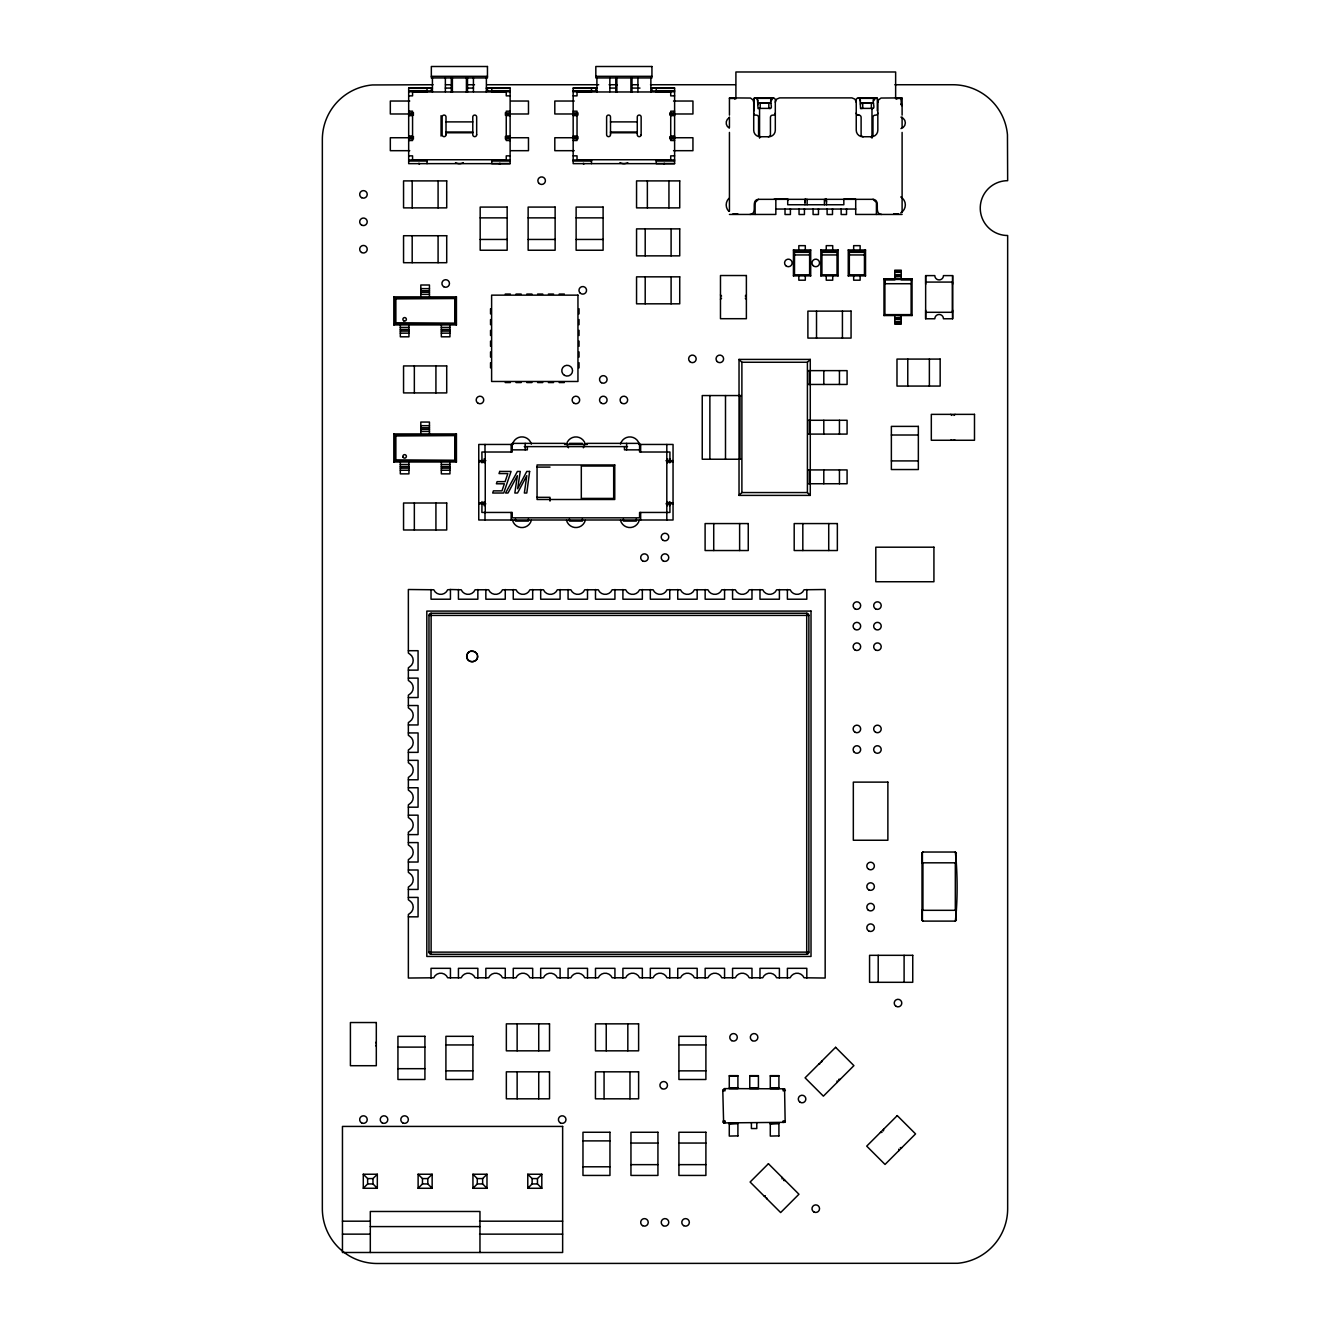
<?xml version="1.0" encoding="UTF-8"?>
<svg xmlns="http://www.w3.org/2000/svg" width="1330" height="1330" viewBox="0 0 1330 1330"><rect width="100%" height="100%" fill="white"/><g stroke="black" fill="none" stroke-linecap="round" stroke-linejoin="round"><path stroke-width="1.5" d="M925.647 318.768L925.647 275.609L934.807 275.609A4.323 4.323 0 0 0 939.13 279.915A4.323 4.323 0 0 0 943.452 275.609L952.629 275.609L952.629 318.768L943.452 318.768A4.323 4.323 0 0 0 939.13 314.462A4.323 4.323 0 0 0 934.807 318.768L925.647 318.768L925.663 310.139M952.596 284.238L952.629 275.609M804.983 202.01L805.265 199.118A2.161 2.161 0 0 1 805.614 198.669M770.984 101.08L773.146 97.888A2.161 2.161 0 0 1 775.307 100.049L775.307 130.257A6.484 6.484 0 0 1 768.823 136.741L760.195 136.741A6.484 6.484 0 0 1 753.711 130.257L753.711 100.049A2.161 2.161 0 0 1 755.872 97.888L773.146 97.888L755.872 97.888L772.314 98.004C767.693 99.567 774.825 110.207 768.823 108.295L768.823 103.058L758.034 103.158M873.511 101.08L875.672 97.888A2.161 2.161 0 0 1 877.833 100.049L877.833 130.257A6.484 6.484 0 0 1 871.35 136.741L862.721 136.741A6.484 6.484 0 0 1 856.237 130.257L856.237 100.049A2.161 2.161 0 0 1 858.399 97.888L875.672 97.888L858.399 97.888L874.841 98.004C870.236 99.567 877.351 110.207 871.35 108.295L871.35 103.058L860.56 103.158M911.116 283.722L911.432 279.45L884.6 279.45L884.899 283.722L911.116 283.722L911.116 314.628L912.048 315.543L883.985 315.543L883.985 278.851L912.048 278.851L912.048 315.543M477.52 655.973C478.368 664.152 464.719 662.938 466.913 655.092C468.709 647.161 481.294 652.598 476.655 659.364M775.307 102.194L776.57 99.152L779.613 97.888L851.932 97.888L854.974 99.152L856.237 102.194M877.833 102.194L878.415 100.049L881.025 98.038L902.106 97.888L902.106 115.145M758.034 104.571L758.266 103.175L770.984 103.225M860.56 104.571L860.793 103.175L873.511 103.225M774.11 199.217L787.709 199.118L787.709 200.564M376.307 1041.972L375.775 1042.903M720.478 299.283L721.558 298.203M746.379 294.961L745.299 296.041M722.788 1090.251L724.434 1088.605L784.567 1088.821L785.165 1122.321L723.62 1122.919L722.788 1090.251L725.05 1090.849L724.434 1088.605M953.992 415.425L955.073 414.362M922.937 852.031L921.856 853.112L922.937 852.031L955.322 852.031C957.617 872.497 957.816 900.61 955.322 921.108L922.937 921.108L921.856 920.028L922.937 921.108M723.404 1090.849L725.05 1089.22M784.767 1120.891L783.137 1122.52L783.137 1120.891L785.398 1121.506M466.913 655.092L467.628 653.462M821.857 1061.041L821.591 1062.088M837.135 1082.421L837.135 1080.891M782.156 1178.978L782.156 1177.449M883.502 1129.336L883.502 1130.866M898.764 1150.699L898.764 1149.187M804.983 199.583L804.983 204.737M393.83 324.919L395.858 322.907L395.858 298.884L393.83 296.873L393.83 324.919L456.439 324.919L456.439 296.873L393.83 296.873M395.858 298.884L454.777 298.535L456.439 296.873M393.83 461.992L395.858 459.964L395.858 435.957L393.83 433.929L393.83 461.992L456.439 461.992L456.439 433.929L393.83 433.929M395.858 435.957L454.777 435.592L456.439 433.929M810.702 275.875L809.621 274.795L809.621 251.054L810.702 249.974L793.428 249.974L793.428 275.875L810.702 275.875L810.702 249.974M793.428 275.875L794.509 274.795L794.509 251.054L793.428 249.974M838.116 275.875L837.036 274.795L837.036 251.054L838.116 249.974L820.843 249.974L820.843 275.875L838.116 275.875L838.116 249.974M820.843 275.875L821.923 274.795L821.923 251.054L820.843 249.974M865.531 275.875L864.45 274.795L864.45 251.054L865.531 249.974L848.257 249.974L848.257 275.875L865.531 275.875L865.531 249.974M848.257 275.875L849.338 274.795L849.338 251.054L848.257 249.974M810.269 495.392L807.41 492.549L807.41 362.259L810.269 359.416L739.031 359.416L739.031 495.392L810.269 495.392L810.269 359.416M912.048 278.851L911.116 279.766L901.042 279.766M883.985 315.543L884.899 314.628L884.899 279.766L883.985 278.851M739.031 495.392L741.891 492.549L741.891 362.259L739.031 359.416M951.682 439.715L950.75 440.263M363.29 1188.272L367.629 1183.933L367.629 1178.58L363.29 1174.24L377.321 1174.24L377.321 1188.272L363.29 1188.272L363.29 1174.24M377.321 1188.272L372.982 1183.933L372.982 1178.58L377.321 1174.24M418.119 1188.272L422.458 1183.933L422.458 1178.58L418.119 1174.24L432.15 1174.24L432.15 1188.272L418.119 1188.272L418.119 1174.24M432.15 1188.272L427.811 1183.933L427.811 1178.58L432.15 1174.24M472.948 1188.272L477.287 1183.933L477.287 1178.58L472.948 1174.24L486.98 1174.24L486.98 1188.272L472.948 1188.272L472.948 1174.24M486.98 1188.272L482.64 1183.933L482.64 1178.58L486.98 1174.24M527.777 1188.272L532.116 1183.933L532.116 1178.58L527.777 1174.24L541.809 1174.24L541.809 1188.272L527.777 1188.272L527.777 1174.24M541.809 1188.272L537.47 1183.933L537.47 1178.58L541.809 1174.24M723.62 1122.919L725.05 1122.52L725.05 1120.891L723.404 1120.891L723.021 1122.321M785.398 1090.251L783.137 1090.849L783.137 1089.22L784.567 1088.821M468.16 652.764L469.573 651.667M476.107 660.079L473.031 661.742M818.815 1064.1L819.862 1063.817M840.178 1079.361L838.648 1079.361M783.686 1180.508L785.215 1180.508M765.382 1195.77L763.852 1195.77M880.46 1132.395L881.99 1132.395M901.823 1147.657L900.294 1147.657M760.195 103.058L760.195 108.295L758.034 108.611L757.402 98.353L771.616 98.353M862.721 103.058L862.721 108.295L860.56 108.611L859.928 98.353L874.142 98.353M419.266 88.096L427.03 88.079L427.03 91.97M583.754 88.096L591.501 88.079L591.501 91.97M470.388 651.318L473.896 651.318M758.566 199.334C749.821 200.032 758.682 213.731 749.937 214.446M450.438 589.506L447.678 589.772A7.548 7.548 0 0 1 433.78 589.772L408.36 589.506L408.36 653.063L409.806 654.111A7.548 7.548 0 0 1 409.806 666.729L408.36 667.76L408.36 680.478L409.806 681.509A7.548 7.548 0 0 1 409.806 694.144L408.36 695.174L408.36 707.893L409.806 708.923A7.548 7.548 0 0 1 409.806 721.542L408.36 722.589L408.36 735.307L409.806 736.338A7.548 7.548 0 0 1 409.806 748.956L408.36 750.004L408.36 762.722L409.806 763.753A7.548 7.548 0 0 1 409.806 776.371L408.36 777.418L408.36 790.136L409.806 791.167A7.548 7.548 0 0 1 409.806 803.786L408.36 804.833L408.36 817.551L409.806 818.582A7.548 7.548 0 0 1 409.806 831.2L408.36 832.231L408.36 844.949L409.806 845.996A7.548 7.548 0 0 1 409.806 858.615L408.36 859.646L408.36 872.364L409.806 873.411A7.548 7.548 0 0 1 409.806 886.029L408.36 887.06L408.36 899.778L409.806 900.826A7.548 7.548 0 0 1 409.806 913.444L408.36 914.475L408.36 978.032L433.78 977.783A7.548 7.548 0 0 1 447.678 977.783L461.194 977.783A7.548 7.548 0 0 1 475.093 977.783L488.609 977.783A7.548 7.548 0 0 1 502.507 977.783L516.023 977.783A7.548 7.548 0 0 1 529.922 977.783L543.438 977.783A7.548 7.548 0 0 1 557.337 977.783L570.853 977.783A7.548 7.548 0 0 1 584.751 977.783L598.267 977.783A7.548 7.548 0 0 1 612.166 977.783L625.665 977.783A7.548 7.548 0 0 1 639.58 977.783L653.08 977.783A7.548 7.548 0 0 1 666.978 977.783L680.495 977.783A7.548 7.548 0 0 1 694.393 977.783L707.909 977.783A7.548 7.548 0 0 1 721.808 977.783L735.324 977.783A7.548 7.548 0 0 1 749.222 977.783L762.738 977.783A7.548 7.548 0 0 1 776.637 977.783L790.153 977.783A7.548 7.548 0 0 1 804.052 977.783L825.165 978.032L825.165 589.506L804.052 589.772A7.548 7.548 0 0 1 790.153 589.772L776.637 589.772A7.548 7.548 0 0 1 762.738 589.772L749.222 589.772A7.548 7.548 0 0 1 735.324 589.772L721.808 589.772A7.548 7.548 0 0 1 707.909 589.772L694.393 589.772A7.548 7.548 0 0 1 680.495 589.772L666.978 589.772A7.548 7.548 0 0 1 653.08 589.772L639.58 589.772A7.548 7.548 0 0 1 625.665 589.772L612.166 589.772A7.548 7.548 0 0 1 598.267 589.772L584.751 589.772A7.548 7.548 0 0 1 570.853 589.772L557.337 589.772A7.548 7.548 0 0 1 543.438 589.772L529.922 589.772A7.548 7.548 0 0 1 516.023 589.772L502.507 589.772A7.548 7.548 0 0 1 488.609 589.772L475.093 589.772A7.548 7.548 0 0 1 461.194 589.772L450.438 589.506L450.438 599.215L431.02 599.215L431.02 589.506M737.901 1087.691L729.272 1088.239L737.901 1088.605L737.901 1075.654L729.272 1075.654L729.272 1088.605L737.901 1088.239M758.416 1087.691L749.771 1088.239L758.416 1088.605L758.416 1075.654L749.771 1075.654L749.771 1088.605L758.416 1088.239M778.914 1087.691L770.286 1088.239L778.914 1088.605L778.914 1075.654L770.286 1075.654L770.286 1088.605L778.914 1088.239M729.272 1124.05L737.901 1123.501L729.272 1123.135L729.272 1136.086L737.901 1135.87M770.286 1124.05L778.914 1123.501L770.286 1123.135L770.286 1136.086L778.914 1135.87M894.774 276.939L901.241 276.54M894.774 317.837L901.241 317.438M729.272 1123.501L737.901 1123.135L737.901 1136.086M770.286 1123.501L778.914 1123.135L778.914 1136.086M894.774 275.576L901.241 275.41M894.774 318.984L901.241 318.801M491.784 159.75L491.784 163.64L510.121 163.607L510.121 88.079L491.784 88.113L491.784 91.97M656.255 159.75L656.255 163.64L674.609 163.607L674.609 88.079L656.255 88.113L656.255 91.97M431.336 76.325L487.462 76.325M595.823 76.325L651.933 76.325M433.081 84.738L372.383 84.954A54.829 54.829 0 0 0 322.342 139.567L322.342 1208.671A54.829 54.829 0 0 0 377.155 1263.5L957.617 1263.284A54.829 54.829 0 0 0 1007.658 1208.671L1007.658 235.51L1005.28 235.41A27.415 27.415 0 0 1 980.277 206.898A27.415 27.415 0 0 1 1007.658 180.681L1007.458 134.779A54.829 54.829 0 0 0 952.829 84.738L894.857 84.738M445.5 84.738L451.718 84.738M468.276 84.738L474.494 84.738M486.913 84.738L598.733 84.738M609.09 84.738L617.369 84.738M631.866 84.738L638.084 84.738M650.503 84.738L735.407 84.738M510.121 163.64L408.676 163.64L408.676 88.079L432.416 88.079M445.301 88.079L451.336 88.079M467.462 88.079L473.497 88.079M486.381 88.079L510.121 88.079M674.609 163.64L573.163 163.64L573.163 88.079L596.904 88.079M609.772 88.079L615.823 88.079M631.933 88.079L639.996 88.079M650.869 88.079L674.609 88.079M427.03 88.212L432.416 88.212M486.381 88.212L491.784 88.212M591.501 88.212L596.904 88.212M650.869 88.212L656.255 88.212M408.676 90.689L427.03 90.689M491.784 90.689L510.121 90.689M573.163 90.689L591.501 90.689M656.255 90.689L674.609 90.689M427.03 90.889L432.416 90.889M486.381 90.889L493.33 90.889M591.501 90.889L596.904 90.889M650.869 90.889L656.255 90.972M408.676 91.737L427.03 91.737M491.784 91.737L510.121 91.737M573.163 91.737L591.501 91.737M656.255 91.737L674.609 91.737M408.676 95.86L412.566 95.86L412.566 91.97L506.248 91.97L506.248 95.86L510.121 95.86M573.163 95.86L577.037 95.86L577.037 91.97L670.719 91.97L670.719 95.86L674.609 95.86M729.438 98.453L734.825 98.453M896.719 98.453L902.106 98.453M409.756 101.03L390.322 101.03L390.322 113.981L413.53 113.981M510.986 101.03L528.476 101.03L528.476 113.981L505.267 113.981M574.227 101.03L554.81 101.03L554.81 113.981L578.018 113.981M673.529 101.03L692.947 101.03L692.947 113.981L669.755 113.981M758.815 108.395L770.203 108.395M861.341 108.395L872.729 108.395M408.676 111.188L412.566 111.188L412.566 140.531L408.676 140.531M510.121 111.188L506.248 111.188L506.248 140.531L510.121 140.531M573.163 111.188L577.037 111.188L577.037 140.531L573.163 140.531M674.609 111.188L670.719 111.188L670.719 140.531L674.609 140.531M408.676 112.9L413.53 112.9M505.267 112.9L510.121 112.9M573.163 112.9L578.018 112.9M669.755 112.9L674.609 112.9M408.676 115.062L413.53 115.062M505.267 115.062L510.121 115.062M573.163 115.062L578.018 115.062M669.755 115.062L674.609 115.062M408.676 115.61L412.566 115.61M506.248 115.61L510.121 115.61M573.163 115.61L577.037 115.61M670.719 115.61L674.609 115.61M446.015 121.894L472.782 121.894M610.503 121.894L637.269 121.894M446.015 132.003L472.782 132.003M610.503 132.003L637.269 132.003M446.015 132.767L472.782 132.767M610.503 132.767L637.269 132.767M408.676 136.109L412.566 136.109M506.248 136.109L510.121 136.109M573.163 136.109L577.037 136.109M670.719 136.109L674.609 136.109M408.676 136.657L413.53 136.657M505.267 136.657L510.121 136.657M573.163 136.657L578.018 136.657M669.755 136.657L674.609 136.657M413.53 137.738L390.322 137.738L390.322 150.689L409.756 150.689M505.267 137.738L528.476 137.738L528.476 150.689L510.986 150.689M578.018 137.738L554.81 137.738L554.81 150.689L574.227 150.689M669.755 137.738L692.947 137.738L692.947 150.689L673.529 150.689M408.676 138.802L413.53 138.802M505.267 138.802L510.121 138.802M573.163 138.802L578.018 138.802M669.755 138.802L674.609 138.802M408.676 155.859L412.566 155.859L412.566 159.75L506.248 159.75L506.248 155.859L510.121 155.859M573.163 155.859L577.037 155.859L577.037 159.75L670.719 159.75L670.719 155.859L674.609 155.859M408.676 159.982L427.03 159.982M491.784 159.982L510.121 159.982M573.163 159.982L591.501 159.982M656.255 159.982L674.609 159.982M408.676 161.03L427.03 161.03M491.784 161.03L510.121 161.03M573.163 161.03L591.501 161.03M656.255 161.03L674.609 161.03M775.839 209.043L855.705 209.043M729.438 214.446L775.839 214.446L775.839 199.334M902.106 214.446L855.705 214.446L855.705 199.334M480.18 217.871L507.162 217.871M528.143 217.871L555.125 217.871M576.123 217.871L603.105 217.871M480.18 239.45L507.162 239.45M528.143 239.45L555.125 239.45M576.123 239.45L603.105 239.45M794.509 251.054L809.621 251.054M821.923 251.054L837.036 251.054M849.338 251.054L864.45 251.054M794.509 252.351L809.621 252.351M821.923 252.351L837.036 252.351M849.338 252.351L864.45 252.351M794.509 254.944L809.621 254.944M821.923 254.944L837.036 254.944M849.338 254.944L864.45 254.944M894.774 271.021L901.241 271.021M894.774 272.384L901.241 272.384M794.509 274.795L809.621 274.795M821.923 274.795L837.036 274.795M849.338 274.795L864.45 274.795M884.899 279.766L894.99 279.766M925.863 282.076L952.413 282.076L952.413 312.301L925.863 312.301M420.812 288.627L429.457 288.627M420.812 290.721L429.457 290.721M420.812 292.268L429.457 292.268M505.217 294.063L510.404 294.063M516.007 294.063L521.194 294.063M526.796 294.063L531.983 294.063M537.586 294.063L542.773 294.063M548.392 294.063L553.563 294.063M559.182 294.063L564.352 294.063M420.812 294.362L429.457 294.362M884.899 314.628L911.116 314.628M894.774 321.827L901.241 321.827M894.774 322.259L901.241 322.259M894.774 323.356L901.241 323.356M400.313 327.429L408.942 327.429M441.327 327.429L449.956 327.429M400.313 329.524L408.942 329.524M441.327 329.524L449.956 329.524M400.313 331.087L408.942 331.087M441.327 331.087L449.956 331.087M400.313 333.165L408.942 333.165M441.327 333.165L449.956 333.165M741.891 362.259L807.41 362.259M808.108 370.638L847.077 370.638L847.077 384.453L808.108 384.453M505.217 382.558L510.404 382.558M516.007 382.558L521.194 382.558M526.796 382.558L531.983 382.558M537.586 382.558L542.773 382.558M548.392 382.558L553.563 382.558M559.182 382.558L564.352 382.558M741.192 395.559L702.24 395.559L702.24 459.232L741.192 459.232M808.108 420.28L847.077 420.28L847.077 434.095L808.108 434.095M420.812 425.683L429.457 425.683M420.812 427.778L429.457 427.778M420.812 429.341L429.457 429.341M420.812 431.419L429.457 431.419M891.366 435.01L918.348 435.01M513.031 444.453L478.767 444.453L478.767 519.997L673.047 519.997L673.047 444.453L638.782 444.453M564.568 444.453L587.245 444.453M524.286 446.614L627.527 446.614M512.233 449.856L527.345 449.856L527.345 446.614M639.58 449.856L624.468 449.856L624.468 446.614M478.767 460.645L485.832 460.645M665.998 460.645L673.047 460.645M891.366 460.912L918.348 460.912M478.767 461.726L485.251 461.726M666.563 461.726L673.047 461.726M400.313 464.502L408.942 464.502M441.327 464.502L449.956 464.502M400.313 466.597L408.942 466.597M441.327 466.597L449.956 466.597M536.788 467.113L550.005 467.113M400.313 468.143L408.942 468.143M441.327 468.143L449.956 468.143M808.108 469.922L847.077 469.922L847.077 483.738L808.108 483.738M400.313 470.238L408.942 470.238M441.327 470.238L449.956 470.238M741.891 492.549L807.41 492.549M536.788 497.337L550.005 497.337L550.005 501.111M478.767 502.74L485.251 502.74M666.563 502.74L673.047 502.74M478.767 503.821L485.832 503.821M665.998 503.821L673.047 503.821M431.12 613.246L806.712 613.246A2.161 2.161 0 0 1 808.873 615.408L808.873 952.13A2.161 2.161 0 0 1 806.712 954.292L431.12 954.292A2.161 2.161 0 0 1 428.975 952.13L428.975 615.408A2.161 2.161 0 0 1 431.12 613.246L431.12 954.292M428.975 615.408L808.873 615.408M408.36 650.702L418.069 650.702L418.069 670.12L408.36 670.12M408.36 678.117L418.069 678.117L418.069 697.535L408.36 697.535M408.36 705.532L418.069 705.532L418.069 724.95L408.36 724.95M408.36 732.946L418.069 732.946L418.069 752.364L408.36 752.364M408.36 760.344L418.069 760.344L418.069 779.779L408.36 779.779M408.36 787.759L418.069 787.759L418.069 807.194L408.36 807.194M408.36 815.174L418.069 815.174L418.069 834.608L408.36 834.608M408.36 842.588L418.069 842.588L418.069 862.023L408.36 862.023M956.403 853.112L955.322 852.031M921.856 862.821L956.403 862.821M408.36 870.003L418.069 870.003L418.069 889.438L408.36 889.438M408.36 897.418L418.069 897.418L418.069 916.836L408.36 916.836M921.856 910.318L956.403 910.318M956.403 920.028L955.322 921.108M428.975 952.13L808.873 952.13M445.916 1044.948L472.898 1044.948M678.915 1044.948L705.898 1044.948M397.936 1047.109L424.918 1047.109M397.936 1068.688L424.918 1068.688M445.916 1070.85L472.898 1070.85M678.915 1070.85L705.898 1070.85M729.272 1075.887L737.901 1075.887M749.771 1075.887L758.416 1075.887M770.286 1075.887L778.914 1075.887M582.972 1140.891L609.955 1140.891M630.952 1143.052L657.934 1143.052M678.915 1143.052L705.898 1143.052M630.952 1164.648L657.934 1164.648M678.915 1164.648L705.898 1164.648M582.972 1166.792L609.955 1166.792M367.629 1178.58L372.982 1178.58M422.458 1178.58L427.811 1178.58M477.287 1178.58L482.64 1178.58M532.116 1178.58L537.47 1178.58M367.629 1183.933L372.982 1183.933M422.458 1183.933L427.811 1183.933M477.287 1183.933L482.64 1183.933M532.116 1183.933L537.47 1183.933M342.458 1221.189L369.474 1221.189M479.548 1221.189L562.64 1221.189M370.305 1226.592L479.964 1226.592M342.458 1234.14L370.305 1234.14M479.548 1234.14L562.64 1234.14M573.163 88.079L591.501 88.113M408.676 88.079L427.03 88.113M395.858 322.907L454.777 323.273L456.439 324.919M395.858 459.964L454.777 460.33L456.439 461.992M855.489 199.201L843.835 199.118L843.835 204.737L787.709 204.737L787.709 199.118M871.35 103.058L873.029 103.142M768.823 103.058L770.502 103.142M894.774 274.728L901.241 274.894M894.774 319.483L901.241 319.666M858.947 115.145L857.85 115.078L858.947 115.145A2.161 2.161 0 0 1 861.109 117.306L861.109 134.579A2.161 2.161 0 0 0 863.253 136.741M872.979 199.334C881.724 200.032 872.862 213.731 881.607 214.446M470.388 661.525L472.133 661.808M745.299 298.203L746.379 299.283M721.558 296.041L720.478 294.961M950.75 414.362L951.831 415.425M955.073 440.263L954.125 439.715M783.137 1089.22L784.767 1090.849M725.05 1122.52L723.404 1120.891M474.71 651.667L476.107 652.764M468.16 660.079L469.573 661.16M859.23 98.137L860.56 101.08M756.704 98.137L758.034 101.08M375.775 1045.347L376.307 1046.278M900.892 104.073L901.807 105.669M826.562 199.583L826.279 199.118A2.161 2.161 0 0 0 825.93 198.669M766.895 1198.812L766.629 1197.781M476.655 653.462L477.37 655.092M467.628 659.364L466.764 655.973M753.711 102.194L753.129 100.049L750.519 98.038L729.438 97.888L729.438 115.145M900.892 97.888L901.424 104.837M826.562 202.01L826.279 199.118L826.562 204.737M952.596 310.139L952.629 318.768M925.647 275.609L925.663 284.238M955.854 853.112L955.854 862.821M955.854 910.318L955.854 920.028M955.322 862.821L955.322 910.318M929.371 359.083L929.371 386.066M922.937 862.821L922.937 910.318M922.405 853.112L922.405 862.821M922.405 910.318L922.405 920.028M922.006 853.112L922.006 920.028M907.775 359.083L907.775 386.066M904.101 955.322L904.101 982.305M902.106 117.04L902.106 127.614M902.106 132.418L902.106 212.551M901.241 278.851L901.241 270.206L894.774 270.206L894.774 278.851M901.241 315.543L901.241 324.171L894.774 324.171L894.774 315.543M896.719 97.888L896.719 99.152M895.639 98.819L895.639 71.986L735.906 71.986L735.906 98.819M878.199 955.322L878.199 982.305M877.318 97.888L877.318 110.839M876.42 214.446L876.42 202.576L873.195 199.334L758.349 199.334L755.124 202.576L755.124 214.446M871.981 109.176L871.981 138.12M860.128 249.974L860.128 245.651L853.661 245.651L853.661 249.974M860.128 275.875L860.128 280.198L853.661 280.198L853.661 275.875M846.528 208.66L846.528 214.512L841.142 214.512L841.142 208.66M842.422 311.12L842.422 338.086M839.446 370.638L839.446 384.453M839.446 420.28L839.446 434.095M839.446 469.922L839.446 483.738M832.713 249.974L832.713 245.651L826.246 245.651L826.246 249.974M832.713 275.875L832.713 280.198L826.246 280.198L826.246 275.875M832.497 208.66L832.497 214.512L827.11 214.512L827.11 208.66M828.723 523.571L828.723 550.537M824.401 199.334L824.401 204.737M823.802 370.638L823.802 384.453M823.802 420.28L823.802 434.095M823.802 469.922L823.802 483.738M818.465 208.66L818.465 214.512L813.079 214.512L813.079 208.66M816.52 311.12L816.52 338.086M809.322 370.638L809.322 384.453M809.322 420.28L809.322 434.095M809.322 469.922L809.322 483.738M807.144 199.334L807.144 204.737M806.811 589.506L806.811 599.215L787.393 599.215L787.393 589.506M806.811 978.032L806.811 968.323L787.393 968.323L787.393 978.032M806.712 613.246L806.712 954.292M805.298 249.974L805.298 245.651L798.831 245.651L798.831 249.974M805.298 275.875L805.298 280.198L798.831 280.198L798.831 275.875M804.434 208.66L804.434 214.512L799.047 214.512L799.047 208.66M802.821 523.571L802.821 550.537M790.402 208.66L790.402 214.512L785.016 214.512L785.016 208.66M779.397 589.506L779.397 599.215L759.979 599.215L759.979 589.506M779.397 978.032L779.397 968.323L759.979 968.323L759.979 978.032M759.563 109.176L759.563 138.12M756.787 1123.135L756.787 1128.538L751.4 1128.538L751.4 1123.135M754.226 97.888L754.226 110.839M751.982 589.506L751.982 599.215L732.564 599.215L732.564 589.506M751.982 978.032L751.982 968.323L732.564 968.323L732.564 978.032M739.995 395.559L739.995 459.232M739.63 523.571L739.63 550.537M734.825 97.888L734.825 99.152M729.438 117.04L729.438 127.614M729.438 132.418L729.438 211.204M725.498 395.559L725.498 459.232M724.567 589.506L724.567 599.215L705.149 599.215L705.149 589.506M724.567 978.032L724.567 968.323L705.149 968.323L705.149 978.032M713.728 523.571L713.728 550.537M709.871 395.559L709.871 459.232M697.169 589.506L697.169 599.215L677.735 599.215L677.735 589.506M697.169 978.032L697.169 968.323L677.735 968.323L677.735 978.032M671.101 228.876L671.101 255.859M671.101 276.84L671.101 303.822M669.921 460.645L669.921 452.017L639.58 452.017L639.58 443.372L587.328 443.372A3.242 3.242 0 0 0 584.219 445.733A8.628 8.628 0 0 1 583.338 447.778M669.921 503.821L669.921 512.449L639.58 512.449L639.58 517.836L512.233 517.836L512.233 512.449L481.892 512.449L482.009 501.56M669.805 458.817L669.805 462.89M669.805 501.56L669.805 505.633M669.755 589.506L669.755 599.215L650.32 599.215L650.32 589.506M669.755 978.032L669.755 968.323L650.32 968.323L650.32 978.032M668.94 180.897L668.94 207.879M667.643 458.75L667.643 462.823M667.643 501.626L667.643 505.716M666.812 444.453L666.812 519.997M651.933 88.079L651.933 90.889M650.869 77.938L650.869 92.119M647.361 180.897L647.361 207.879M645.2 228.876L645.2 255.859M645.2 276.84L645.2 303.822M642.34 589.506L642.34 599.215L622.906 599.215L622.906 589.506M642.34 978.032L642.34 968.323L622.906 968.323L622.906 978.032M640.661 444.453L640.661 452.017M640.661 512.449L640.661 519.997M637.918 77.938L637.918 91.737M636.339 518.866L636.339 521.077L623.388 521.077L623.388 518.866M631.983 77.938L631.983 92.335M630.902 77.938L630.902 92.335M629.971 1071.83L629.971 1098.813M627.827 1023.851L627.827 1050.833M626.63 443.372L626.63 449.856M616.871 77.938L616.871 92.335M615.79 77.938L615.79 92.335M614.926 589.506L614.926 599.215L595.491 599.215L595.491 589.506M614.926 978.032L614.926 968.323L595.491 968.323L595.491 978.032M609.855 77.938L609.855 91.737M606.231 1023.851L606.231 1050.833M604.069 1071.83L604.069 1098.813M596.904 77.938L596.904 92.119M595.823 88.079L595.823 90.889M591.501 159.75L591.501 163.64M587.511 589.506L587.511 599.215L568.076 599.215L568.076 589.506M587.511 978.032L587.511 968.323L568.076 968.323L568.076 978.032M582.39 444.386L582.39 443.372L569.439 443.372L569.439 444.386M582.39 518.866L582.39 521.077L569.439 521.077L569.439 518.866M579.032 308.743L579.032 313.913M579.032 319.532L579.032 324.719M579.032 330.322L579.032 335.509M579.032 341.112L579.032 346.299M579.032 351.901L579.032 357.088M579.032 362.708L579.032 367.878M560.096 589.506L560.096 599.215L540.678 599.215L540.678 589.506M560.096 978.032L560.096 968.323L540.678 968.323L540.678 978.032M538.733 1023.851L538.733 1050.833M538.733 1071.83L538.733 1098.813M532.682 589.506L532.682 599.215L513.264 599.215L513.264 589.506M532.682 978.032L532.682 968.323L513.264 968.323L513.264 978.032M528.426 518.866L528.426 521.077L515.475 521.077L515.475 518.866M525.184 443.372L525.184 449.856M517.137 1023.851L517.137 1050.833M517.137 1071.83L517.137 1098.813M511.152 444.453L511.152 452.017M511.152 512.449L511.152 519.997M505.267 589.506L505.267 599.215L485.849 599.215L485.849 589.506M505.267 978.032L505.267 968.323L485.849 968.323L485.849 978.032M490.537 308.743L490.537 313.913M490.537 319.532L490.537 324.719M490.537 330.322L490.537 335.509M490.537 341.112L490.537 346.299M490.537 351.901L490.537 357.088M490.537 362.708L490.537 367.878M487.462 88.079L487.462 90.889M486.381 77.938L486.381 92.119M485.251 452.017L485.251 512.449M485.001 444.453L485.001 452.017M485.001 512.449L485.001 519.997M484.17 458.75L484.17 462.823M484.17 501.626L484.17 505.716M482.009 462.89L481.892 452.017L512.233 452.017L512.233 443.372L564.485 443.372A3.242 3.242 0 0 1 567.594 445.733A8.628 8.628 0 0 0 568.475 447.778M479.964 1252.494L479.964 1211.48L370.305 1211.48L370.305 1252.494M477.852 589.506L477.852 599.215L458.434 599.215L458.434 589.506M477.852 978.032L477.852 968.323L458.434 968.323L458.434 978.032M473.43 77.938L473.43 91.737M467.495 77.938L467.495 92.335M466.414 77.938L466.414 92.335M454.777 298.535L454.777 323.273M454.777 435.592L454.777 460.33M452.383 77.938L452.383 92.335M451.302 77.938L451.302 92.335M450.438 978.032L450.438 968.323L431.02 968.323L431.02 978.032M449.956 324.919L449.956 336.806L441.327 336.806L441.327 324.919M449.956 461.992L449.956 473.862L441.327 473.862L441.327 461.992M445.367 77.938L445.367 91.737M441.061 115.66L441.061 136.059M438.085 180.897L438.085 207.879M438.085 235.726L438.085 262.708M435.924 365.933L435.924 392.915M435.924 503.006L435.924 529.988M432.416 77.938L432.416 92.119M431.336 88.079L431.336 90.889M429.457 296.873L429.457 285.002L420.812 285.002L420.812 296.873M429.457 433.929L429.457 422.059L420.812 422.059L420.812 433.929M427.03 159.75L427.03 163.64M414.345 365.933L414.345 392.915M414.345 503.006L414.345 529.988M412.184 180.897L412.184 207.879M412.184 235.726L412.184 262.708M408.942 324.919L408.942 336.806L400.313 336.806L400.313 324.919M408.942 461.992L408.942 473.862L400.313 473.862L400.313 461.992M858.399 115.145A2.161 2.161 0 0 1 856.237 113M877.833 113A2.161 2.161 0 0 1 875.672 115.145L875.123 115.145A2.161 2.161 0 0 0 872.979 117.306L872.979 134.579A2.161 2.161 0 0 1 870.817 136.741M775.307 113A2.161 2.161 0 0 1 773.146 115.145L772.597 115.145A2.161 2.161 0 0 0 770.436 117.306L770.436 134.579A2.161 2.161 0 0 1 768.291 136.741M760.727 136.741A2.161 2.161 0 0 1 758.566 134.579L758.566 117.306A2.161 2.161 0 0 0 756.421 115.145L755.872 115.145A2.161 2.161 0 0 1 753.711 113M737.734 213.764A9.177 9.177 0 0 1 732.996 213.764M728.873 211.387A9.177 9.177 0 0 1 728.873 198.419M531.335 520.363A9.709 9.709 0 0 1 512.565 520.363M900.759 196.956A9.177 9.177 0 0 1 900.759 212.85M898.548 213.764A9.177 9.177 0 0 1 893.81 213.764M566.53 444.104A9.709 9.709 0 0 1 585.283 444.104M639.248 520.363A9.709 9.709 0 0 1 620.495 520.363M620.495 444.104A9.709 9.709 0 0 1 639.248 444.104M729.156 128.029A5.935 5.935 0 0 1 729.156 117.738M585.283 520.363A9.709 9.709 0 0 1 566.53 520.363M900.942 117.14A5.935 5.935 0 0 1 900.942 128.611M512.565 444.104A9.709 9.709 0 0 1 531.335 444.104M627.777 162.642A8.113 8.113 0 0 1 619.98 162.642M463.306 162.642A8.113 8.113 0 0 1 455.508 162.642M529.623 471.435L526.796 493.014L524.352 493.014L526.796 475.658L517.536 493.014L514.843 493.014L517.37 475.658L508.027 493.014L505.566 493.014L517.403 471.435L520.263 471.435L517.636 488.758L526.78 471.435L529.623 471.435M499.748 471.435L499.016 473.58L507.827 473.58L505.101 481.643L497.121 481.643L496.389 483.788L504.369 483.788L501.975 490.87L493.413 490.87L492.682 493.014L503.721 493.014L511.053 471.435L499.748 471.435M835.606 1047.309L805.082 1077.832L823.386 1096.153L853.91 1065.629L835.606 1047.309M768.424 1163.717L750.103 1182.021L780.644 1212.561L798.948 1194.24L768.424 1163.717M897.251 1115.604L866.711 1146.128L885.032 1164.448L915.555 1133.908L897.251 1115.604M500.196 163.507L499.199 163.64L500.196 163.507M664.684 163.507L663.67 163.64L664.684 163.507M487.462 66.5L431.336 66.5L431.336 77.938L487.462 77.938L487.462 66.5M651.933 66.5L595.823 66.5L595.823 77.938L651.933 77.938L651.933 66.5M446.714 180.897L403.555 180.897L403.555 207.879L446.714 207.879L446.714 180.897M679.73 180.897L636.555 180.897L636.555 207.879L679.73 207.879L679.73 180.897M507.162 207.081L480.18 207.081L480.18 250.24L507.162 250.24L507.162 207.081M555.125 207.081L528.143 207.081L528.143 250.24L555.125 250.24L555.125 207.081M603.105 207.081L576.123 207.081L576.123 250.24L603.105 250.24L603.105 207.081M679.73 228.876L636.555 228.876L636.555 255.859L679.73 255.859L679.73 228.876M446.714 235.726L403.555 235.726L403.555 262.708L446.714 262.708L446.714 235.726M746.379 275.526L720.478 275.526L720.478 318.701L746.379 318.701L746.379 275.526M679.73 276.84L636.555 276.84L636.555 303.822L679.73 303.822L679.73 276.84M577.952 295.144L491.618 295.144L491.618 381.477L577.952 381.477L577.952 295.144M455.109 298.186L395.16 298.186L395.16 323.606L455.109 323.606L455.109 298.186M851.067 311.12L807.892 311.12L807.892 338.086L851.067 338.086L851.067 311.12M940.16 359.083L896.985 359.083L896.985 386.066L940.16 386.066L940.16 359.083M446.714 365.933L403.555 365.933L403.555 392.915L446.714 392.915L446.714 365.933M974.491 414.362L931.316 414.362L931.316 440.263L974.491 440.263L974.491 414.362M918.348 426.381L891.366 426.381L891.366 469.54L918.348 469.54L918.348 426.381M455.109 435.259L395.16 435.259L395.16 460.662L455.109 460.662L455.109 435.259M614.759 464.968L537.054 464.968L537.054 499.498L614.759 499.498L614.759 464.968M613.679 466.032L581.31 466.032L581.31 498.418L613.679 498.418L613.679 466.032M446.714 503.006L403.555 503.006L403.555 529.988L446.714 529.988L446.714 503.006M748.258 523.571L705.1 523.571L705.1 550.537L748.258 550.537L748.258 523.571M837.351 523.571L794.193 523.571L794.193 550.537L837.351 550.537L837.351 523.571M933.926 547.195L875.805 547.195L875.805 581.742L933.926 581.742L933.926 547.195M811.017 611.085L426.814 611.085L426.814 956.453L811.017 956.453L811.017 611.085M887.875 782.123L853.328 782.123L853.328 840.244L887.875 840.244L887.875 782.123M912.746 955.322L869.571 955.322L869.571 982.305L912.746 982.305L912.746 955.322M376.307 1022.537L350.405 1022.537L350.405 1065.712L376.307 1065.712L376.307 1022.537M549.523 1023.851L506.348 1023.851L506.348 1050.833L549.523 1050.833L549.523 1023.851M638.616 1023.851L595.441 1023.851L595.441 1050.833L638.616 1050.833L638.616 1023.851M424.918 1036.319L397.936 1036.319L397.936 1079.495L424.918 1079.495L424.918 1036.319M472.898 1036.319L445.916 1036.319L445.916 1079.495L472.898 1079.495L472.898 1036.319M705.898 1036.319L678.915 1036.319L678.915 1079.495L705.898 1079.495L705.898 1036.319M549.523 1071.83L506.348 1071.83L506.348 1098.813L549.523 1098.813L549.523 1071.83M638.616 1071.83L595.441 1071.83L595.441 1098.813L638.616 1098.813L638.616 1071.83M562.64 1126.427L342.458 1126.427L342.458 1252.494L562.64 1252.494L562.64 1126.427M609.955 1132.262L582.972 1132.262L582.972 1175.437L609.955 1175.437L609.955 1132.262M657.934 1132.262L630.952 1132.262L630.952 1175.437L657.934 1175.437L657.934 1132.262M705.898 1132.262L678.915 1132.262L678.915 1175.437L705.898 1175.437L705.898 1132.262M664.352 88.146L664.352 88.146M499.864 88.146L499.864 88.146M584.086 163.64L583.089 163.507L584.086 163.64M419.615 163.64L418.601 163.507L419.615 163.64M641.143 134.712L641.143 117.007A1.945 1.945 0 0 0 639.198 115.062A1.945 1.945 0 0 0 637.269 117.007L637.269 134.712A1.945 1.945 0 0 0 639.198 136.657A1.945 1.945 0 0 0 641.143 134.712M610.503 134.712L610.503 117.007A1.945 1.945 0 0 0 608.558 115.062A1.945 1.945 0 0 0 606.613 117.007L606.613 134.712A1.945 1.945 0 0 0 608.558 136.657A1.945 1.945 0 0 0 610.503 134.712M476.672 134.712L476.672 117.007A1.945 1.945 0 0 0 474.727 115.062A1.945 1.945 0 0 0 472.782 117.007L472.782 134.712A1.945 1.945 0 0 0 474.727 136.657A1.945 1.945 0 0 0 476.672 134.712M446.015 134.712L446.015 117.007A1.945 1.945 0 0 0 444.07 115.062A1.945 1.945 0 0 0 442.142 117.007L442.142 134.712A1.945 1.945 0 0 0 444.07 136.657A1.945 1.945 0 0 0 446.015 134.712M403.755 320.829A1.746 1.746 0 0 0 406.382 319.316A1.746 1.746 0 0 0 403.755 317.803A1.746 1.746 0 0 0 403.755 320.829M403.106 457.254A1.746 1.746 0 0 0 406.149 457.254A1.746 1.746 0 0 0 404.636 454.627A1.746 1.746 0 0 0 403.106 457.254M564.469 375.359A5.403 5.403 0 0 0 572.565 370.688A5.403 5.403 0 0 0 564.469 366.016A5.403 5.403 0 0 0 564.469 375.359M752.198 1040.609A3.774 3.774 0 0 0 757.867 1037.35A3.774 3.774 0 0 0 752.198 1034.075A3.774 3.774 0 0 0 752.198 1040.609M731.65 1040.609A3.774 3.774 0 0 0 737.302 1037.35A3.774 3.774 0 0 0 731.65 1034.075A3.774 3.774 0 0 0 731.65 1040.609M663.105 1225.645A3.774 3.774 0 0 0 668.774 1222.386A3.774 3.774 0 0 0 663.105 1219.111A3.774 3.774 0 0 0 663.105 1225.645M443.804 286.748A3.774 3.774 0 0 0 449.474 283.49A3.774 3.774 0 0 0 443.804 280.214A3.774 3.774 0 0 0 443.804 286.748M642.556 1225.645A3.774 3.774 0 0 0 648.225 1222.386A3.774 3.774 0 0 0 642.556 1219.111A3.774 3.774 0 0 0 642.556 1225.645M868.706 930.967A3.774 3.774 0 0 0 874.375 927.692A3.774 3.774 0 0 0 868.706 924.417A3.774 3.774 0 0 0 868.706 930.967M663.105 560.878A3.774 3.774 0 0 0 668.774 557.619A3.774 3.774 0 0 0 663.105 554.344A3.774 3.774 0 0 0 663.105 560.878M867.925 909.803A3.774 3.774 0 0 0 874.242 908.107A3.774 3.774 0 0 0 869.621 903.486A3.774 3.774 0 0 0 867.925 909.803M868.706 869.288A3.774 3.774 0 0 0 874.375 866.013A3.774 3.774 0 0 0 868.706 862.738A3.774 3.774 0 0 0 868.706 869.288M663.105 540.329A3.774 3.774 0 0 0 668.774 537.054A3.774 3.774 0 0 0 663.105 533.779A3.774 3.774 0 0 0 663.105 540.329M683.67 1225.645A3.774 3.774 0 0 0 689.339 1222.386A3.774 3.774 0 0 0 683.67 1219.111A3.774 3.774 0 0 0 683.67 1225.645M601.426 403.256A3.774 3.774 0 0 0 607.095 399.998A3.774 3.774 0 0 0 601.426 396.722A3.774 3.774 0 0 0 601.426 403.256M601.426 382.707A3.774 3.774 0 0 0 607.095 379.432A3.774 3.774 0 0 0 601.426 376.157A3.774 3.774 0 0 0 601.426 382.707M621.21 402.658A3.774 3.774 0 0 0 627.527 400.962A3.774 3.774 0 0 0 622.906 396.34A3.774 3.774 0 0 0 621.21 402.658M642.556 560.878A3.774 3.774 0 0 0 648.225 557.619A3.774 3.774 0 0 0 642.556 554.344A3.774 3.774 0 0 0 642.556 560.878M868.706 889.837A3.774 3.774 0 0 0 874.375 886.578A3.774 3.774 0 0 0 868.706 883.303A3.774 3.774 0 0 0 868.706 889.837M361.56 197.655A3.774 3.774 0 0 0 367.23 194.396A3.774 3.774 0 0 0 361.56 191.121A3.774 3.774 0 0 0 361.56 197.655M361.56 225.069A3.774 3.774 0 0 0 367.23 221.811A3.774 3.774 0 0 0 361.56 218.536A3.774 3.774 0 0 0 361.56 225.069M361.56 252.484A3.774 3.774 0 0 0 367.23 249.225A3.774 3.774 0 0 0 361.56 245.95A3.774 3.774 0 0 0 361.56 252.484M874.774 752.182A3.774 3.774 0 0 0 881.092 750.486A3.774 3.774 0 0 0 876.47 745.864A3.774 3.774 0 0 0 874.774 752.182M875.556 732.215A3.774 3.774 0 0 0 881.225 728.94A3.774 3.774 0 0 0 875.556 725.681A3.774 3.774 0 0 0 875.556 732.215M855.007 732.215A3.774 3.774 0 0 0 860.676 728.94A3.774 3.774 0 0 0 855.007 725.681A3.774 3.774 0 0 0 855.007 732.215M854.226 752.182A3.774 3.774 0 0 0 860.543 750.486A3.774 3.774 0 0 0 855.922 745.864A3.774 3.774 0 0 0 854.226 752.182M478.069 403.256A3.774 3.774 0 0 0 483.738 399.998A3.774 3.774 0 0 0 478.069 396.722A3.774 3.774 0 0 0 478.069 403.256M855.007 649.971A3.774 3.774 0 0 0 860.676 646.713A3.774 3.774 0 0 0 855.007 643.437A3.774 3.774 0 0 0 855.007 649.971M574.011 403.256A3.774 3.774 0 0 0 579.681 399.998A3.774 3.774 0 0 0 574.011 396.722A3.774 3.774 0 0 0 574.011 403.256M560.312 1122.852A3.774 3.774 0 0 0 565.981 1119.577A3.774 3.774 0 0 0 560.312 1116.302A3.774 3.774 0 0 0 560.312 1122.852M855.007 629.423A3.774 3.774 0 0 0 860.676 626.147A3.774 3.774 0 0 0 855.007 622.872A3.774 3.774 0 0 0 855.007 629.423M800.178 1102.287A3.774 3.774 0 0 0 805.847 1099.029A3.774 3.774 0 0 0 800.178 1095.754A3.774 3.774 0 0 0 800.178 1102.287M896.121 1006.345A3.774 3.774 0 0 0 901.79 1003.069A3.774 3.774 0 0 0 896.121 999.811A3.774 3.774 0 0 0 896.121 1006.345M813.877 1211.946A3.774 3.774 0 0 0 819.546 1208.671A3.774 3.774 0 0 0 813.877 1205.396A3.774 3.774 0 0 0 813.877 1211.946M689.738 361.544A3.774 3.774 0 0 0 696.056 359.848A3.774 3.774 0 0 0 691.434 355.226A3.774 3.774 0 0 0 689.738 361.544M402.691 1122.852A3.774 3.774 0 0 0 408.36 1119.577A3.774 3.774 0 0 0 402.691 1116.302A3.774 3.774 0 0 0 402.691 1122.852M361.56 1122.852A3.774 3.774 0 0 0 367.23 1119.577A3.774 3.774 0 0 0 361.56 1116.302A3.774 3.774 0 0 0 361.56 1122.852M785.681 265.601A3.774 3.774 0 0 0 792.015 263.905A3.774 3.774 0 0 0 787.377 259.284A3.774 3.774 0 0 0 785.681 265.601M382.126 1122.852A3.774 3.774 0 0 0 387.795 1119.577A3.774 3.774 0 0 0 382.126 1116.302A3.774 3.774 0 0 0 382.126 1122.852M813.096 265.601A3.774 3.774 0 0 0 819.413 263.905A3.774 3.774 0 0 0 814.791 259.284A3.774 3.774 0 0 0 813.096 265.601M661.808 1088.588A3.774 3.774 0 0 0 667.477 1085.313A3.774 3.774 0 0 0 661.808 1082.038A3.774 3.774 0 0 0 661.808 1088.588M717.153 361.544A3.774 3.774 0 0 0 723.47 359.848A3.774 3.774 0 0 0 718.848 355.226A3.774 3.774 0 0 0 717.153 361.544M875.556 649.971A3.774 3.774 0 0 0 881.225 646.713A3.774 3.774 0 0 0 875.556 643.437A3.774 3.774 0 0 0 875.556 649.971M875.556 629.423A3.774 3.774 0 0 0 881.225 626.147A3.774 3.774 0 0 0 875.556 622.872A3.774 3.774 0 0 0 875.556 629.423M538.966 183.357A3.774 3.774 0 0 0 545.283 181.661A3.774 3.774 0 0 0 540.662 177.04A3.774 3.774 0 0 0 538.966 183.357M875.556 608.857A3.774 3.774 0 0 0 881.225 605.582A3.774 3.774 0 0 0 875.556 602.324A3.774 3.774 0 0 0 875.556 608.857M580.096 293.016A3.774 3.774 0 0 0 586.414 291.32A3.774 3.774 0 0 0 581.775 286.682A3.774 3.774 0 0 0 580.096 293.016M855.007 608.857A3.774 3.774 0 0 0 860.676 605.582A3.774 3.774 0 0 0 855.007 602.324A3.774 3.774 0 0 0 855.007 608.857"/></g></svg>
